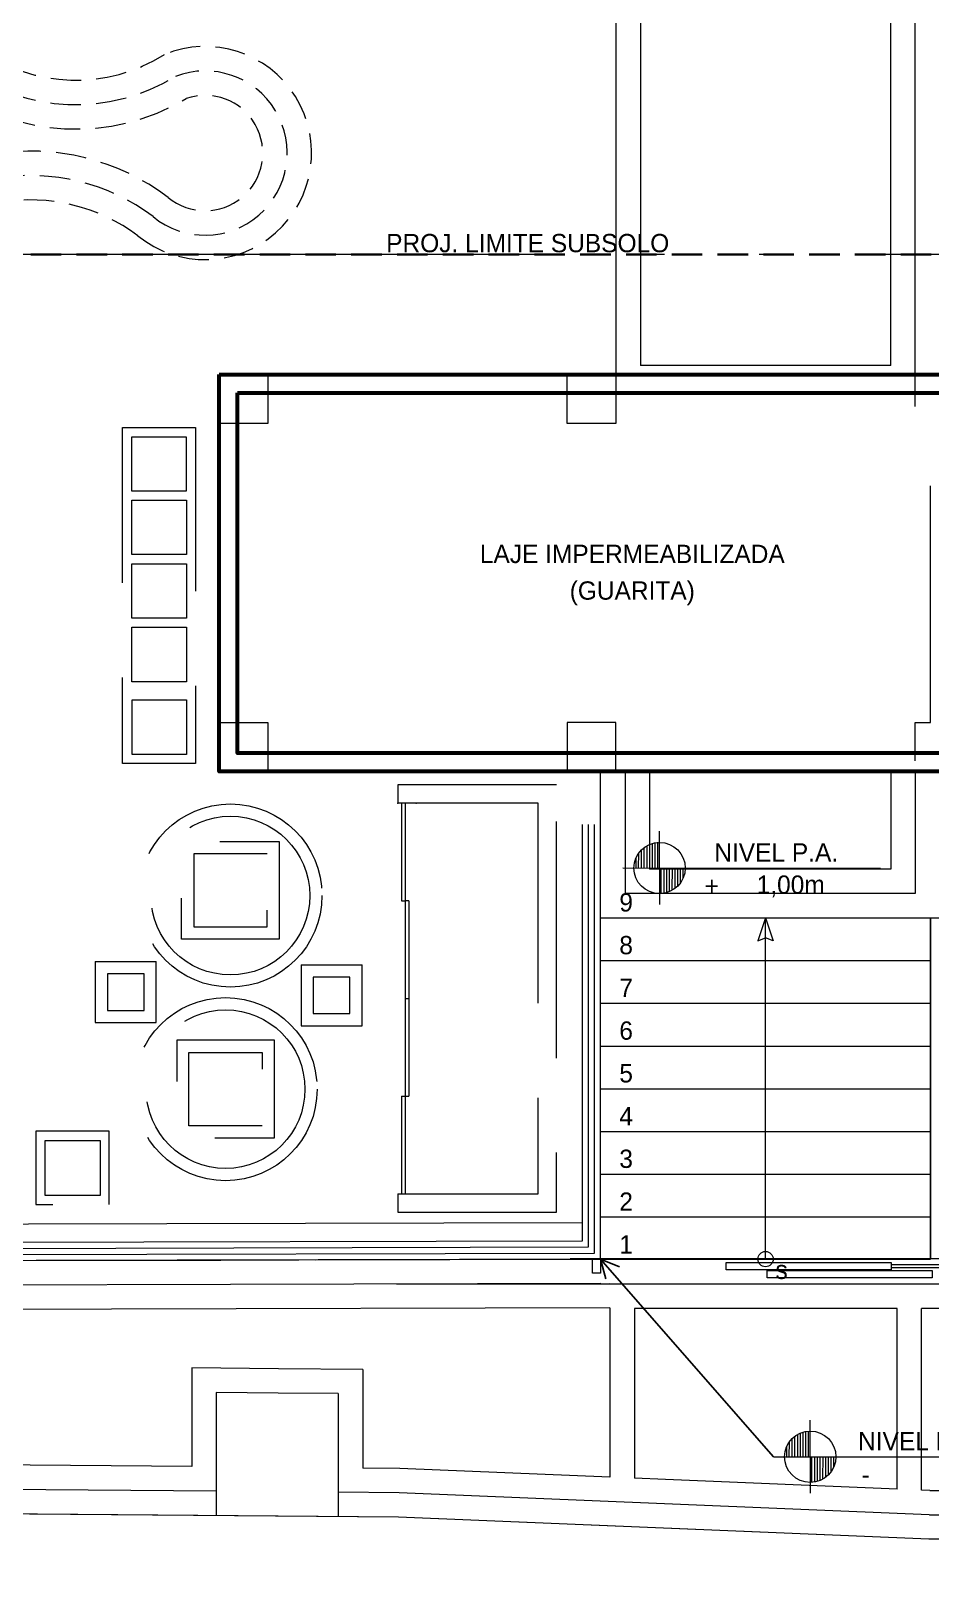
# Model space of a CAD drawing. Header units: metres. Extents: x -83 to 73, y -26 to 58.
# Drawn here: x 11.43 to 18.79, y -8.93 to 3.84 of the extents above; entities that cross this region are included whole.
import ezdxf
from ezdxf.enums import TextEntityAlignment as Align

# ---------------------------------------------------------------- set-up
doc = ezdxf.new("R2010")
doc.units = ezdxf.units.M
doc.header["$MEASUREMENT"] = 0
for name, pattern in [('175_51COM_R00---$0$XREF ÁREAS COMUNS LILAC$0$HIDDEN', [0.375, 0.25, -0.125]), ('DGN Style 3', [2.71205914, 1.9371851, -0.7748740400000002]), ('DGN Style 6', [3.6845260602000005, 0.0019371851, -0.7748740400000002, 1.35602957, -0.7748740400000002, 0.0019371851, -0.7748740400000002]), ('HIDDEN', [0.375, 0.25, -0.125])]:
    doc.linetypes.add(name, pattern=pattern)
for name, color, linetype, lineweight in [('11 - Acabamentos', 7, 'Continuous', 0), ('13 - Escadas', 7, 'Continuous', 0), ('175_51COM_R00---$0$57 - Altimetria de Terrenos', 240, 'Continuous', 13), ('19 - Estrutura Metálica', 7, 'Continuous', 0), ('20 - Equipamentos', 7, 'Continuous', 0), ('31 - Pisos', 7, 'Continuous', 0), ('7 - Alvenaria', 7, 'Continuous', 0), ('Level 1', 7, 'Continuous', 0), ('Level 11-1', 7, 'Continuous', 0), ('Level 7-1', 7, 'Continuous', 0), ('Level 8-1', 7, 'Continuous', 0), ('PSG-CTA', 7, 'Continuous', 0), ('PSG-CXO-IDE', 7, 'Continuous', 0)]:
    doc.layers.add(name, color=color, linetype=linetype, lineweight=lineweight)
doc.layers.add('PSG-ARE', color=6, linetype='Continuous', plot=False)
doc.layers.add('PSG-MORROTE', color=104, linetype='HIDDEN')
doc.styles.add('Style-INTL_ENGINEERING', font='INTL_ENGINEERING.shx')
doc.dimstyles.get("Standard").update_dxf_attribs({"dimtxt": 0.18, "dimasz": 0.18, "dimexe": 0.18, "dimexo": 0.0625, "dimgap": 0.09, "dimtad": 0, "dimtih": 1, "dimtoh": 1, "dimdec": 4, "dimzin": 1, "dimdsep": 46, "dimtxsty": 'Standard', "dimcen": 0, "dimadec": 0, "dimazin": 0, "dimtfac": 1, "dimtdec": 4, "dimtofl": 0, "dimtmove": 0, "dimatfit": 3, "dimfxl": 1, "dimtolj": 1, "dimtzin": 1, "dimarcsym": 0})

# ---------------------------------------------------------------- blocks, each defined once
blk = doc.blocks.new('*U19')
at = {"layer": '13 - Escadas', "color": 131, "linetype": 'Continuous', "lineweight": 13}
for p, q in [((-0.7542851374858871, -0.3000792886135439), (-0.7544552934354698, 0.3000715948973056)), ((-0.902810315256204, -0.0002680761131626), (-0.9029162678914772, 0.1486781884212776)), ((-0.8806645664845759, -0.0005242255928222), (-0.8804515625476838, 0.167214291817988)), ((-0.8578543763542612, -0.0004324640644549), (-0.8579240272225163, 0.1823968535416731)), ((-0.8350442091128301, -0.000340702536088), (-0.8356501922666126, 0.1932135670033879)), ((-0.8128984603412021, -0.0005968520157476), (-0.8129656392101836, 0.2000123661000401)), ((-0.7904362041077917, 0.0001593279824217), (-0.7902810861537546, 0.2068111423078101)), ((-0.7682904324472802, -9.68214972379e-05), (-0.7681981444746313, 0.2099085116122934)), ((-0.9477662312692701, -0.000103665272988), (-0.9479448332163471, 0.0810764931180761)), ((-0.926632811975466, -4.33072908721e-05), (-0.9255404858546754, 0.1207459929197063)), ((-0.5614600161748129, -0.0814320978423413), (-0.5609741996520939, 9.59944456311e-05)), ((-1.055110075685909, -0.0004368358409375), (1.055117712942902, -0.0006190792565688)), ((-0.7419025269325914, -0.208935256508072), (-0.74111441694388, -0.000258760338145)), ((-0.7184593447676022, -0.2068188360240484), (-0.7183042497024488, -0.0001669988097781)), ((-0.6960912991729487, -0.2010323892941068), (-0.6961584780419372, -0.0004231711783196)), ((-0.6734381496627792, -0.1925568422498243), (-0.6733483108005061, -0.0003314096499527)), ((-0.6511643147068753, -0.1817401058992276), (-0.6505381435590749, -0.0002396481215858)), ((-0.6286367793816936, -0.1665575441755425), (-0.6283923947874399, -0.0004957976012449999)), ((-0.6058555665761319, -0.147009134189886), (-0.6055822046571251, -0.0004040360728781)), ((-0.5835478789635999, -0.1200892452772608), (-0.5844487853633283, -0.0003436780907622))]:
    blk.add_line(p, q, dxfattribs=at)
blk.add_circle((-0.7552910813904603, -0.0005207330530399), 0.2099999808892614, dxfattribs=at)
at = {"layer": '13 - Escadas', "color": 131, "linetype": 'Continuous', "lineweight": 13, "style": 'Style-INTL_ENGINEERING'}
for s, p in [('NIVEL P.A.', (0.7073547526168442, 0.1273205076828785)), ('+', (-0.2689591015952928, -0.1464518308373366)), ('1,00m', (0.597436039801778, -0.136686548923918))]:
    blk.add_text(s, height=0.149994, rotation=0.0006833333333333, dxfattribs=at).set_placement(p, align=Align.MIDDLE_RIGHT)
blk = doc.blocks.new('TerminatorOpen')
at = {"color": 0, "linetype": 'ByBlock', "lineweight": -2}
for q in [(-1, 0.5), (-1, 0), (-1, -0.5)]:
    blk.add_line((0, 0), q, dxfattribs=at)

msp = doc.modelspace()

# ---------------------------------------------------------------- linework, layer by layer
at = {"layer": '11 - Acabamentos', "color": 30, "linetype": 'Continuous', "lineweight": 53, "flags": 128}
for points in [[(12.96447932676167, 1.026125789971615), (21.91447932676169, 1.026125789971615), (21.91447932676169, -2.223874210028384), (12.96447932676167, -2.223874210028384)], [(13.11447932676168, 0.87612578997161), (21.76447932676172, 0.87612578997161), (21.76447932676172, -2.073874210028378), (13.11447932676168, -2.073874210028378)]]:
    msp.add_lwpolyline(points, close=True, dxfattribs=at)
at = {"layer": '13 - Escadas', "color": 240, "linetype": 'Continuous', "lineweight": 0}
for p, q in [((16.08947545701471, -3.423875649586477), (18.78947846613971, -3.423874210028372)), ((17.4394770650349, -6.218975167088843), (17.43947685964537, -3.423874929960022)), ((16.08947564348278, -3.773875649586472), (18.78947865260784, -3.773874210028395)), ((16.08947583025605, -4.123875649586466), (18.7894788393811, -4.12387421002839)), ((16.08947601672412, -4.473875649586488), (18.78947902584917, -4.473874210028383)), ((16.08947620349738, -4.823875649586483), (18.78947921262249, -4.823874210028378)), ((16.08947638996551, -5.173875649586477), (18.78947939909051, -5.173874210028372)), ((16.08947657673877, -5.523875649586471), (18.78947958586383, -5.523874210028395)), ((16.0894767632069, -5.873875649586465), (18.7894797723319, -5.87387421002839)), ((16.08947206915491, -6.218975887020463), (18.78947760307631, -6.218974447462387))]:
    msp.add_line(p, q, dxfattribs=at)
at = {"layer": '13 - Escadas', "color": 131, "linetype": 'Continuous', "lineweight": 13}
for p, q in [((17.70305298654134, -7.837490669576098), (17.70298333567308, -7.654661351969963)), ((17.72586315378277, -7.837398908047731), (17.72525717062899, -7.643844638508254)), ((17.7480089025544, -7.837655057527398), (17.74794172368542, -7.637045839411598)), ((17.77047115878781, -7.836898877529223), (17.77062627674184, -7.630247063203825)), ((17.79261693044832, -7.83715502700889), (17.79270921842097, -7.627149693899355)), ((17.80662222540971, -8.137137494125184), (17.80645206946013, -7.536986610614334)), ((17.61314113162633, -7.837161870784626), (17.61296252967925, -7.755981712393563)), ((17.63427455092013, -7.837101512802518), (17.63536687704092, -7.716312212591929)), ((17.65809704763939, -7.837326281624797), (17.65799109500412, -7.688380017090366)), ((17.68024279641102, -7.837582431104464), (17.68045580034791, -7.669843913693653)), ((17.50579728720969, -7.837495041352582), (19.9483511752678, -7.837705985290085)), ((17.81900483596301, -8.045993462019707), (17.81979294595172, -7.837316965849794)), ((17.84244801812799, -8.043877041535694), (17.84260311319315, -7.837225204321411)), ((17.86481606372265, -8.038090594805752), (17.86474888485366, -7.837481376689963)), ((17.88746921323282, -8.029615047761467), (17.8875590520951, -7.837389615161598)), ((17.90974304818872, -8.018798311410876), (17.91036921933653, -7.837297853633231)), ((17.9322705835139, -8.003615749687183), (17.93251496810816, -7.837554003112883)), ((17.95505179631947, -7.984067339701539), (17.95532515823847, -7.837462241584518)), ((17.977359483932, -7.957147450788909), (17.97645857753227, -7.837401883602411)), ((17.99944734672079, -7.918490303353991), (17.99993316324351, -7.836962211066008))]:
    msp.add_line(p, q, dxfattribs=at)
at = {"layer": '13 - Escadas', "color": 240, "linetype": 'Continuous', "lineweight": 0, "ltscale": 0.6400000000000002, "flags": 128}
for points in [[(17.43947685964537, -3.423874929960022), (17.37712844416637, -3.612661207312243), (17.43938533463546, -3.586340574358359)], [(17.43947685964537, -3.423874929960022), (17.50182527512436, -3.612661207312243), (17.43956838465533, -3.586340574358359)]]:
    msp.add_lwpolyline(points, dxfattribs=at)
at = {"layer": '13 - Escadas', "color": 240, "linetype": 'Continuous', "lineweight": 0}
msp.add_circle((17.43947706498022, -6.218975167240245), 0.0626063346337405, dxfattribs=at)
at = {"layer": '13 - Escadas', "color": 131, "linetype": 'Continuous', "lineweight": 13}
msp.add_circle((17.80561628133282, -7.837578938652243), 0.2099999808892614, dxfattribs=at)
at = {"layer": '175_51COM_R00---$0$57 - Altimetria de Terrenos', "linetype": '175_51COM_R00---$0$XREF ÁREAS COMUNS LILAC$0$HIDDEN', "lineweight": 30}
msp.add_lwpolyline([(2.318777768582663, 30.20290094841528), (50.40491163222771, 30.20567916786234), (50.40491163222771, 33.52727369213329), (58.9377080432796, 33.62488916400744), (59.29696063808035, 2.009118507933635), (8.147638077485679, 2.008129167862307), (8.147638077485679, -3.05256299591781), (1.857899543870473, -3.047774165276706), (2.318777768582663, 30.20290094841528)], close=True, dxfattribs=at)
at = {"layer": '19 - Estrutura Metálica', "color": 5, "linetype": 'Continuous', "lineweight": 0, "flags": 128}
msp.add_lwpolyline([(16.08947206915496, -6.218975887020491), (16.08947206915496, -6.333659623869948), (16.02179017671289, -6.333659623869948), (16.02149736290704, -6.2186310515917)], dxfattribs=at)
for points in [[(18.46803304467528, -6.306891884872272), (17.1180297711827, -6.306375454317673), (17.1180297711827, -6.246375454317699), (18.46803304467528, -6.24637563643742)], [(18.80415503210992, -6.372994871008331), (17.45415175635298, -6.372736655731018), (17.45415175408868, -6.312478531513619), (18.80415502758126, -6.312478622573479)]]:
    msp.add_lwpolyline(points, close=True, dxfattribs=at)
at = {"layer": '20 - Equipamentos', "color": 120, "linetype": 'DGN Style 3', "lineweight": 0}
for p, q in [((14.45758649820726, -2.484055281124398), (14.45758649820726, -3.284055281124381)), ((14.45758649820726, -2.484055281124398), (14.45758649820726, -3.284055281124381)), ((14.45758649820726, -2.484055281124398), (14.45758649820726, -3.284055281124381)), ((14.48758649820729, -2.484055281124398), (14.45758649820726, -2.484055281124398)), ((14.48758649820729, -2.484055281124398), (14.48758649820729, -3.284055281124381)), ((14.45758649820726, -3.284055281124381), (14.48758649820729, -3.284055281124381)), ((14.48758649820729, -3.284055281124381), (14.48758649820729, -4.084055281124392)), ((14.48758649820729, -3.284055281124381), (14.48758649820729, -4.084055281124392)), ((14.48758649820729, -3.284055281124381), (14.48758649820729, -4.084055281124392)), ((14.51758649820726, -3.284055281124381), (14.48758649820729, -3.284055281124381)), ((14.51758649820726, -3.284055281124381), (14.51758649820726, -4.084055281124392)), ((11.95007781229603, -3.781592093101295), (11.95007781229603, -4.281592093101295)), ((11.95007781229603, -3.781592093101295), (12.45007781229603, -3.781592093101295)), ((12.45007781229603, -4.281592093101295), (12.45007781229603, -3.781592093101295)), ((13.63551962479027, -3.808292155969411), (13.63551962479027, -4.308292155969411)), ((13.63551962479027, -3.808292155969411), (14.13551962479028, -3.808292155969411)), ((14.13551962479028, -4.308292155969411), (14.13551962479028, -3.808292155969411)), ((12.3500778126012, -3.881592092796097), (12.05007781199083, -3.881592092796097)), ((12.05007781199083, -3.881592092796097), (12.05007781199083, -4.181592093406464)), ((12.3500778107701, -4.181592093406464), (12.3500778126012, -3.881592092796097)), ((14.03551962540064, -3.908292155664241), (13.73551962448511, -3.908292155664241)), ((13.73551962448511, -3.908292155664241), (13.73551962448511, -4.208292156274609)), ((14.03551962326435, -4.208292156274609), (14.03551962540064, -3.908292155664241)), ((14.48758649820729, -4.084055281124392), (14.48758649820729, -4.884055281124404)), ((14.48758649820729, -4.084055281124392), (14.51758649820726, -4.084055281124392)), ((14.48758649820729, -4.084055281124392), (14.51758649820726, -4.084055281124392)), ((14.51758649820726, -4.084055281124392), (14.51758649820726, -4.884055281124404)), ((12.05007780985454, -4.181592093406464), (12.3500778126012, -4.181592093406464)), ((13.73551962265401, -4.208292156274609), (14.03551962540064, -4.208292156274609)), ((11.95007781229603, -4.281592093101295), (12.45007781229603, -4.281592093101295)), ((13.63551962479027, -4.308292155969411), (14.13551962479028, -4.308292155969411)), ((14.45758649820726, -4.884055281124404), (14.45758649820726, -5.684055281124387)), ((14.45758649820726, -4.884055281124404), (14.48758649820729, -4.884055281124404)), ((14.48758649820729, -4.884055281124404), (14.51758649820726, -4.884055281124404)), ((14.48758649820729, -4.884055281124404), (14.48758649820729, -5.684055281124387))]:
    msp.add_line(p, q, dxfattribs=at)
at = {"layer": '20 - Equipamentos', "color": 120, "linetype": 'DGN Style 3', "lineweight": 0, "flags": 128}
for points in [[(12.17491379985961, 0.5913839582506739), (12.77267829950864, 0.5913839582506739), (12.77267829950864, -2.158934172795795), (12.17491379985961, -2.158934172795795)], [(12.24934410565507, 0.5171137940610891), (12.69592594073305, 0.5171137940610891), (12.69592594073305, 0.0714928083132236), (12.24934410565507, 0.0714928083132236)], [(12.24990460127566, -0.0033378514969513), (12.69648643635364, -0.0033378514969513), (12.69648643635364, -0.4489588372447884), (12.24990460127566, -0.4489588372447884)], [(12.25046509659108, -0.5237894970549632), (12.69704693197423, -0.5237894970549632), (12.69704693197423, -0.9694104824976364), (12.25046509659108, -0.9694104824976364)], [(12.25102559221167, -1.044241142307811), (12.69760742728965, -1.044241142307811), (12.69760742728965, -1.489862128055676), (12.25102559221167, -1.489862128055676)], [(12.2516661586352, -1.639043022858373), (12.69824799371318, -1.639043022858373), (12.69824799371318, -2.08466400860621), (12.2516661586352, -2.08466400860621)], [(13.45729370542017, -2.798577787549959), (13.45729370542017, -3.59857778754997), (12.65729370542021, -3.59857778754997), (12.65729370542021, -2.798577787549959)], [(13.3572937054202, -2.898577787549982), (12.75729370542021, -2.898577787549982), (12.75729370542021, -3.498577787549976), (13.3572937054202, -3.498577787549976)], [(13.41754002671905, -5.226817883378089), (13.41754002671905, -4.426817883378078), (12.61754002671907, -4.426817883378078), (12.61754002671907, -5.226817883378089)], [(13.31754002671906, -5.126817883378094), (12.71754002671906, -5.126817883378094), (12.71754002671906, -4.5268178833781), (13.31754002671906, -4.5268178833781)], [(12.06471213180384, -5.772051843838737), (12.06471213180384, -5.172051843838744), (11.46471213180385, -5.172051843838744), (11.46471213180385, -5.772051843838737)], [(11.98971213180385, -5.697051843838722), (11.53971213180384, -5.697051843838722), (11.53971213180384, -5.247051843838733), (11.98971213180385, -5.247051843838733)]]:
    msp.add_lwpolyline(points, close=True, dxfattribs=at)
for points in [[(15.7275864982073, -2.334055281124392), (14.42758649820723, -2.334055281124392), (14.42758649820723, -2.484055281124398)], [(14.42758649820723, -5.684055281124387), (14.42758649820723, -5.834055281124392), (15.7275864982073, -5.834055281124392), (15.7275864982073, -2.334055281124392)], [(15.57758649820726, -2.484055281124398), (14.42758649820723, -2.484055281124398)], [(14.42758649820723, -5.684055281124387), (15.57758649820726, -5.684055281124387), (15.57758649820726, -2.484055281124398)]]:
    msp.add_lwpolyline(points, dxfattribs=at)
at = {"layer": '20 - Equipamentos', "color": 120, "linetype": 'DGN Style 3', "lineweight": 0}
for centre, radius in [((13.05729370541806, -3.241171640383072), 0.7500000000000001), ((13.05729370541806, -3.241171640383072), 0.65), ((13.01754002660794, -4.826817883480373), 0.7500000000000001), ((13.01754002660794, -4.826817883480373), 0.65)]:
    msp.add_circle(centre, radius, dxfattribs=at)
for p in [(14.42758649820723, -2.484055281124398), (14.57758649820727, -2.484055281124398)]:
    msp.add_point(p, dxfattribs=at)
at = {"layer": '31 - Pisos', "color": 30, "linetype": 'Continuous', "lineweight": 13}
for p, q in [((16.41448933674485, 4.128704123938006), (16.41447639190869, 1.101125789971604, -11.67801193428993)), ((18.46447931730097, 1.101125789971604), (18.46447931730097, 4.128704123938006)), ((16.21448933674486, 3.928704123938018), (16.21447861087097, 1.026125789971615)), ((18.66447931453246, 1.026125789971615), (18.66447935376982, 3.928704123938018)), ((15.08537361744129, 2.008179456924437, -8.950755939548701), (10.74760499881475, 2.008179456924437, -8.950755939548701)), ((20.05427058241207, 2.008367647428713, 8.950755939548701), (18.66447931730096, 2.008372941541438, 3.21508250485726)), ((18.46447931730097, 1.101125789971604), (16.41447639190869, 1.101125789971604)), ((16.0894769858067, -3.423872279479809), (16.0894769858067, -2.223874210028384)), ((16.28947698580669, -2.223874210028384), (16.28947698580669, -3.223872414261848)), ((16.48947697374365, -2.223874210028384), (16.48947697374365, -3.023872398177815)), ((18.46447976765387, -2.223874210028384), (18.46447983198993, -3.023872239347638)), ((18.66447976162237, -2.223874210028384), (18.66447984204245, -3.223872223263583)), ((18.46447956716412, -3.023872239347667), (16.48947697374365, -3.023872398177815)), ((18.66447945457594, -3.223872223263612), (16.28947698580669, -3.223872414261848)), ((16.0894769858067, -3.423872278732404), (18.93947836146123, -3.423874210028372)), ((30.96529480916729, -6.423878075720665), (14.41867213676698, -6.423884931280071)), ((18.71650508728197, -6.423740313049193), (16.16543939673278, -6.421982508939437)), ((16.16543939673278, -6.618785737690303), (16.16543939673278, -8.004499237821248)), ((18.51650519381775, -6.623602551205182), (16.36543939673277, -6.622120365813997)), ((16.36543939673277, -6.622120365813997), (16.36543939673277, -8.012833588108236)), ((18.5165059821237, -8.102472300174782), (18.51650519381775, -6.623602551205182)), ((30.9652947921976, -6.623878075720653), (18.71650519396809, -6.623884504913918)), ((18.7165059865664, -8.110806650646934), (18.71650519396809, -6.623884504913918)), ((12.74097278940905, -7.110384928067276), (12.74097278940905, -7.918738111639158)), ((14.14097278940909, -7.121911427098922), (14.14097278940909, -7.930264612773726)), ((12.9409727894091, -7.312038349251821), (12.9409727894091, -8.312072241580521)), ((13.9409727894091, -7.320271562845846), (13.9409727894091, -8.320305455174548)), ((18.7847213038051, -8.113705436647933), (19.72866617774957, -8.114871631986176)), ((18.7813815893561, -8.313701463235759), (19.92866617774962, -8.315118874332057))]:
    msp.add_line(p, q, dxfattribs=at)
at = {"layer": '31 - Pisos', "color": 30, "linetype": 'Continuous', "lineweight": 0, "flags": 128}
msp.add_lwpolyline([(7.997898307138286, -3.054162163762327), (7.997928144169435, -5.9393636078982), (15.93947259773552, -5.918655182348089)], dxfattribs=at)
at = {"layer": '31 - Pisos', "color": 30, "linetype": 'Continuous', "lineweight": 13}
for points in [[(16.08947206915491, -6.218975887020463), (7.997893682363354, -6.23936469374675), (4.979333700064104, -6.246894182714327), (1.810754118472857, -6.254805557725773)], [(16.08997601884255, -6.418975252106235), (7.998397632050938, -6.439364058832524), (4.979832578044807, -6.446893560515263), (2.010754118472846, -6.454306817000997)], [(16.16543939673278, -6.618785737690303), (7.998901581738522, -6.639363423918297), (4.980331456029801, -6.64689293831617), (2.210754118472834, -6.653808076276134)], [(14.14097278940909, -7.121911427098922), (13.45085231088194, -7.116229517793584), (12.74097278940905, -7.110384928067276)], [(13.9409727894091, -7.320271562845846), (13.44920572396978, -7.316222739557588), (12.9409727894091, -7.312038349251821)], [(12.74097278940905, -7.918738111639158), (8.106600068809314, -7.880582324194903)], [(16.16543939673278, -8.004499237821248), (14.44387014408687, -7.932758431846849), (14.14097278940909, -7.930264612773726)], [(18.5165059821237, -8.102472300174782), (16.62173967788556, -8.023514069717152), (16.36543939673277, -8.012833588108236)], [(12.9409727894091, -8.120391533126593), (8.05224687558632, -8.08014160113214)], [(20.9409727894091, -8.316318794696656), (18.78056607082874, -8.313649724718545), (16.6134125546323, -8.223340642070099), (14.43888189659253, -8.132724141000494), (13.9409727894091, -8.128624748222732)], [(20.74097278940906, -8.116071552480378), (18.78485492799746, -8.11365487074508), (18.7165059865664, -8.110806650646934)], [(59.25325475447914, -8.92762651104269), (58.90092092562639, -8.925385401776168), (56.59244316385389, -8.790331588793606), (54.19340964374703, -8.655277775811042), (49.63194758003476, -8.614660975218982), (44.9799297579882, -8.57404417462692), (38.35281226447341, -8.627010806604204), (32.11842316782128, -8.530128105105744), (25.44735019074068, -8.521886341898862), (21.94129441339777, -8.517554792595433), (20.9409727894091, -8.51631894732978), (18.77627721366008, -8.51364457869198), (16.60508543137916, -8.423167214423044), (14.43389364909819, -8.332689850154111), (8.04966675420394, -8.280127136906032), (1.665439859309685, -8.227564423657952), (-1.450893628345596, -8.1901348619582)]]:
    msp.add_lwpolyline(points, dxfattribs=at)
at = {"layer": 'Level 1', "color": 172, "linetype": 'Continuous', "lineweight": 0}
for p, q in [((15.98947224463637, -6.119227544785928), (15.98947833216346, -2.658471988586086)), ((16.03947215704824, -6.169101715750599), (16.03947833216347, -2.658471988586086)), ((7.997641707510608, -6.139365011139262), (15.98947224463637, -6.119227544785928)), ((7.997767694936982, -6.18936485244302), (16.03947215704824, -6.169101715750599))]:
    msp.add_line(p, q, dxfattribs=at)
at = {"layer": 'Level 1', "lineweight": 5, "ltscale": 4.5}
for p, q in [((20.15415830333819, -6.266633806184785), (18.46763307748256, -6.266633806184785)), ((18.46763307748256, -6.266633806184785), (18.46763307748256, -6.286633715124906)), ((18.46763307748256, -6.286633715124906), (20.15415830333819, -6.286633715124906))]:
    msp.add_line(p, q, dxfattribs=at)
at = {"layer": 'Level 11-1', "color": 7, "linetype": 'DGN Style 6', "lineweight": 0, "flags": 128}
msp.add_lwpolyline([(59.29963077120271, 2.009122001709044), (8.14789368236336, 2.009122001709044)], dxfattribs=at)
at = {"layer": 'Level 7-1', "color": 7, "linetype": 'Continuous', "lineweight": 13}
for p, q in [((15.9394723325297, -6.069353373516037), (15.93947833216344, -2.658471988586086)), ((16.08947206915491, -6.218975887020463), (16.08947833216348, -2.658471988586086)), ((18.78947846613971, -3.423874210028372), (18.93947846613969, -3.423874210028372)), ((18.78947862025819, -6.216487181920825), (18.78947846613971, -3.423874210028372)), ((7.997515720084237, -6.089365169835503), (15.9394723325297, -6.069353373516037)), ((7.997893682363354, -6.23936469374675), (16.08947206915491, -6.218975887020463)), ((18.93947862025817, -6.216491913510537), (18.78947862025819, -6.216491913510537))]:
    msp.add_line(p, q, dxfattribs=at)
at = {"layer": 'Level 8-1', "color": 7, "linetype": 'DGN Style 3', "lineweight": 0, "flags": 128}
for points in [[(12.96447932676167, 1.026125789971615), (13.36447932676168, 1.026125789971615), (13.36447932676168, 0.6261257899716101), (12.96447932676167, 0.6261257899716101)], [(15.81447932676167, 1.026125789971615), (16.21447932676165, 1.026125789971615), (16.21447932676165, 0.6261257899716101), (15.81447932676167, 0.6261257899716101)], [(18.78947932676169, -1.823874210028378), (18.78947932676169, 0.6261257899716101), (18.66447932676169, 0.6261257899716101), (18.66447932676169, 1.026125789971615), (19.06447932676167, 1.026125789971615), (19.06447932676167, 0.9011257899716156), (21.51447932676171, 0.9011257899716156), (21.51447932676171, 1.026125789971615), (21.91447932676169, 1.026125789971615), (21.91447932676169, 0.6261257899716101), (21.7894793267617, 0.6261257899716101), (21.7894793267617, -1.823874210028378), (21.91447932676169, -1.823874210028378), (21.91447932676169, -2.223874210028384), (21.51447932676171, -2.223874210028384), (21.51447932676171, -2.098874210028384), (19.06447932676167, -2.098874210028384), (19.06447932676167, -2.223874210028384), (18.66447932676169, -2.223874210028384), (18.66447932676169, -1.823874210028378)], [(12.96447932676167, -1.823874210028378), (13.36447932676168, -1.823874210028378), (13.36447932676168, -2.223874210028384), (12.96447932676167, -2.223874210028384)], [(15.81447932676167, -2.223874210028384), (16.21447932676165, -2.223874210028384), (16.21447932676165, -1.823874210028378), (15.81447932676167, -1.823874210028378)]]:
    msp.add_lwpolyline(points, close=True, dxfattribs=at)
at = {"layer": 'PSG-ARE', "lineweight": 13}
msp.add_lwpolyline([(16.08947362253895, -6.216488754975956), (16.08947396862248, -3.423872279480065), (18.78947847604462, -3.423872062345083), (18.78947862025819, -6.216487181920825), (15.83841183490551, -6.216488754975956)], dxfattribs=at)
at = {"layer": 'PSG-CTA', "color": 30, "linetype": 'Continuous', "lineweight": 0}
for p, q in [((14.43389364909817, -8.33268985015412), (1.665439859309671, -8.22756442365795)), ((14.43389364909819, -8.332689850154111), (1.665439859309685, -8.227564423657952)), ((18.77627721366009, -8.513644578691977), (14.43389364909817, -8.33268985015412)), ((18.77627721366008, -8.51364457869198), (14.43389364909819, -8.332689850154111)), ((32.11842316782129, -8.530128105105748), (18.77627721366009, -8.513644578691977)), ((32.11842316782128, -8.530128105105744), (18.77627721366008, -8.51364457869198))]:
    msp.add_line(p, q, dxfattribs=at)
at = {"layer": 'PSG-CXO-IDE', "color": 131, "linetype": 'DGN Style 3', "lineweight": 0, "flags": 128}
msp.add_lwpolyline([(2.357759393902398, 33.32848335276344), (1.810754118472857, -6.254805557725773), (18.71659145817438, -6.211770488601331), (31.6124652790918, -6.518317830133981), (38.42965398541219, -6.548471796929845), (45.40437208502453, -6.752477748039182), (59.40330141605887, -7.05297123264259), (58.93788421887871, 33.63023309701834), (45.6926749403363, 33.46790083925902), (39.32817479415269, 33.47279400738549), (32.09016878536329, 33.35318826776941), (18.93321158543654, 33.01335774864956)], close=True, dxfattribs=at)
at = {"layer": 'PSG-MORROTE', "lineweight": 13}
for points in [[(10.47618257117287, 5.117719158378178, 1.50577265372189), (8.772513228906549, 5.078991064775892, -0.28048881157939), (8.501217588349363, 3.008394543338084, 1.030499724658185), (10.20204432322205, 1.810524759529243, -0.4287333836900812), (12.30038185828525, 2.161981886829579, 1.756751675737289), (12.516597608218, 3.647266736566109, -0.6761483652290856)], [(10.28561495412938, 5.179920734623379, 1.519898865619944), (8.95520975147147, 5.160367901355811, -0.2801057715539594), (8.659346269917393, 2.885890635159114, 1.029230266279743), (10.03570835106254, 1.921581731005204, -0.4296553572950438), (12.42365662848445, 2.319516835508069, 1.738101026470493), (12.60741275583402, 3.468183785317165, -0.6750868740092746)]]:
    msp.add_lwpolyline(points, format="xyb", close=True, dxfattribs=at)
msp.add_lwpolyline([(10.09589332087685, 5.244890400876471, 1.540468861642301), (9.137870214226467, 5.241825913629441, -0.279730034134731), (8.81784092349781, 2.763852723758105, 1.027476547070685), (9.86925432588933, 2.032462436521853, -0.4305447818852839), (12.54758391784699, 2.476547840442947, 1.711016563655848), (12.6946820691933, 3.287178684764597, -0.6740327655674676), (10.09589332087685, 5.244890400876471, 0.2139754178648702)], format="xyb", dxfattribs=at)

# ---------------------------------------------------------------- block references
at = {"layer": '13 - Escadas', "color": 131, "linetype": 'Continuous', "lineweight": 13}
msp.add_blockref('*U19', (17.32697, -3.014989999999997), dxfattribs=at)

# ---------------------------------------------------------------- texts
at = {"layer": '13 - Escadas', "color": 131, "linetype": 'Continuous', "lineweight": 13, "style": 'Style-INTL_ENGINEERING'}
for s, p in [('NIVEL PASSEIO', (19.71349356972627, -7.709743886557647)), ('-', (18.29194427126362, -7.983512126572236))]:
    msp.add_text(s, height=0.149994, rotation=0.0006833333333333, dxfattribs=at).set_placement(p, align=Align.MIDDLE_RIGHT)
at = {"layer": '7 - Alvenaria', "color": 2, "linetype": 'Continuous', "lineweight": 13, "char_height": 0.1499985, "attachment_point": 5, "line_spacing_factor": 1.20000600006, "style": 'Style-INTL_ENGINEERING'}
for s, insert in [('PROJ. LIMITE SUBSOLO\\P', (15.49198, 2.101750250000009)), ('LAJE IMPERMEABILIZADA\\P(GUARITA)\\P', (16.3484, -0.6154097499999978)), ('9\\P', (16.29797, -3.298089750000002)), ('8\\P', (16.29797, -3.648089749999996)), ('7\\P', (16.29797, -3.998089749999991)), ('6\\P', (16.29797, -4.348089749999999)), ('5\\P', (16.29797, -4.698089750000007)), ('4\\P', (16.29797, -5.048089750000002)), ('3\\P', (16.29797, -5.398089749999996)), ('2\\P', (16.29797, -5.748089749999991)), ('1\\P', (16.29797, -6.098089749999999)), ('s\\P', (17.57135, -6.307729749999992))]:
    msp.add_mtext(s, dxfattribs=dict(at, insert=insert))

# ---------------------------------------------------------------- leaders
at = {"layer": '13 - Escadas', "color": 131, "linetype": 'Continuous', "lineweight": 13}
msp.add_leader([(16.0894720700705, -6.218458016907247), (17.50579728720969, -7.837495041352582)], dimstyle='Standard', override={"dimtxt": 0.14925, "dimasz": 0.14925, "dimgap": 0, "dimtad": 1, "dimtxsty": 'Style-INTL_ENGINEERING', "dimldrblk": 'TerminatorOpen'}, dxfattribs=at)

doc.saveas('drawing.dxf')
